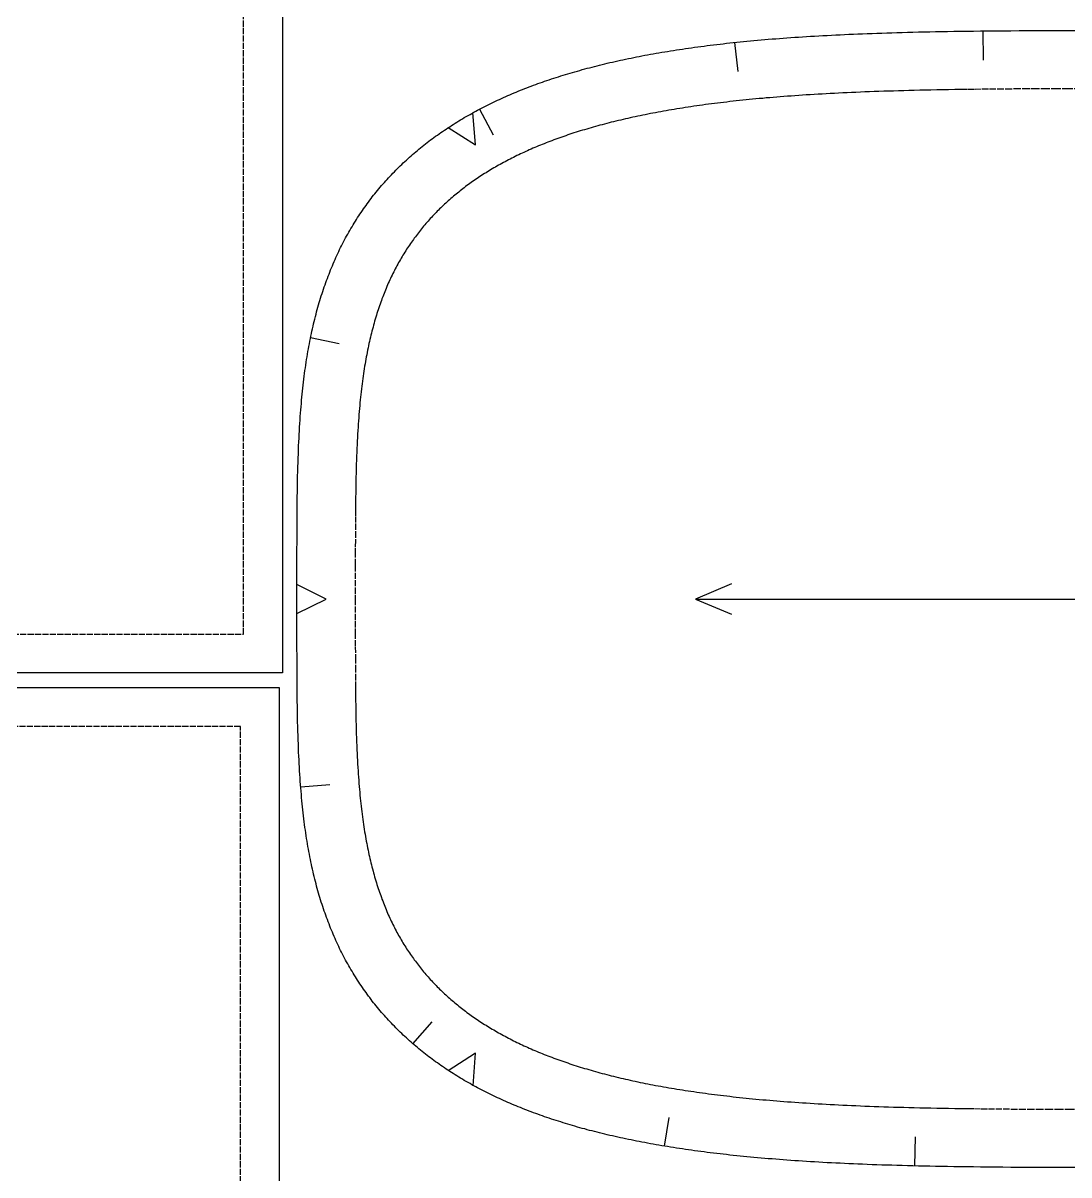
# Model space of a CAD drawing. Header units: millimetres. Extents: x 0 to 9408, y -22 to 1524.
# Drawn here: x 7294.6 to 7509.8, y 969.2 to 1206.2 of the extents above; entities that cross this region are included whole.
import ezdxf

# ---------------------------------------------------------------- set-up
doc = ezdxf.new("R2010")
doc.units = ezdxf.units.MM
doc.linetypes.add('DASHED', pattern=[1.524, 1.27, -0.254])
for name, color, linetype in [('CUT', 7, 'Continuous'), ('GRAIN', 5, 'Continuous'), ('NOTCH', 1, 'Continuous'), ('SEW', 3, 'Continuous')]:
    doc.layers.add(name, color=color, linetype=linetype)

msp = doc.modelspace()

# ---------------------------------------------------------------- linework, layer by layer
at = {"layer": 'CUT'}
for points in [[(6902, 1418.5), (7348, 1418.5), (7348, 1072.5), (6902, 1072.5)], [(6901.35, 1069.5), (7347.35, 1069.5), (7347.35, 723.5), (6901.35, 723.5)]]:
    msp.add_lwpolyline(points, close=True, dxfattribs=at)
msp.add_lwpolyline([(7512.13, 970.74), (7509.65, 970.74), (7507.38, 970.75), (7505.26, 970.75), (7503.26, 970.76), (7501.38, 970.77), (7499.59, 970.78), (7497.87, 970.79), (7496.23, 970.81), (7494.65, 970.82), (7493.12, 970.84), (7491.65, 970.85), (7490.21, 970.87), (7488.82, 970.89), (7487.47, 970.9), (7486.15, 970.92), (7484.86, 970.94), (7483.61, 970.97), (7482.38, 970.99), (7481.18, 971.01), (7480, 971.04), (7478.84, 971.06), (7477.71, 971.09), (7476.6, 971.12), (7475.51, 971.15), (7474.43, 971.18), (7473.38, 971.21), (7472.34, 971.24), (7471.31, 971.27), (7470.3, 971.31), (7469.31, 971.34), (7468.33, 971.38), (7467.36, 971.42), (7466.41, 971.46), (7465.47, 971.49), (7464.54, 971.54), (7463.63, 971.58), (7462.72, 971.62), (7461.83, 971.66), (7460.94, 971.71), (7460.07, 971.75), (7459.2, 971.8), (7458.35, 971.85), (7457.5, 971.9), (7456.66, 971.95), (7455.83, 972), (7455.01, 972.05), (7454.2, 972.1), (7453.4, 972.16), (7452.6, 972.21), (7451.81, 972.27), (7451.03, 972.33), (7450.26, 972.39), (7449.49, 972.45), (7448.73, 972.51), (7447.97, 972.57), (7447.23, 972.63), (7446.49, 972.7), (7445.75, 972.76), (7445.02, 972.83), (7444.3, 972.89), (7443.58, 972.96), (7442.87, 973.03), (7442.16, 973.1), (7441.46, 973.18), (7440.77, 973.25), (7440.08, 973.32), (7439.39, 973.4), (7438.71, 973.47), (7438.04, 973.55), (7437.37, 973.63), (7436.7, 973.71), (7436.04, 973.79), (7435.39, 973.87), (7434.74, 973.96), (7434.09, 974.04), (7433.45, 974.13), (7432.81, 974.21), (7432.17, 974.3), (7431.54, 974.39), (7430.92, 974.48), (7430.3, 974.57), (7429.68, 974.66), (7429.06, 974.76), (7428.45, 974.85), (7427.85, 974.95), (7427.24, 975.05), (7426.65, 975.14), (7426.05, 975.24), (7425.46, 975.34), (7424.87, 975.45), (7424.29, 975.55), (7423.71, 975.65), (7423.13, 975.76), (7422.55, 975.87), (7421.98, 975.98), (7421.41, 976.09), (7420.85, 976.2), (7420.29, 976.31), (7419.73, 976.42), (7419.18, 976.54), (7418.62, 976.65), (7418.07, 976.77), (7417.53, 976.89), (7416.99, 977.01), (7416.45, 977.13), (7415.91, 977.25), (7415.37, 977.37), (7414.84, 977.5), (7414.31, 977.62), (7413.79, 977.75), (7413.27, 977.88), (7412.75, 978.01), (7412.23, 978.14), (7411.71, 978.27), (7411.2, 978.4), (7410.69, 978.54), (7410.19, 978.68), (7409.68, 978.81), (7409.18, 978.95), (7408.68, 979.09), (7408.18, 979.24), (7407.69, 979.38), (7407.2, 979.52), (7406.71, 979.67), (7406.22, 979.82), (7405.74, 979.97), (7405.26, 980.12), (7404.78, 980.27), (7404.3, 980.42), (7403.82, 980.58), (7403.35, 980.73), (7402.88, 980.89), (7402.41, 981.05), (7401.95, 981.21), (7401.48, 981.37), (7401.02, 981.53), (7400.56, 981.7), (7400.11, 981.86), (7399.65, 982.03), (7399.2, 982.2), (7398.75, 982.37), (7398.3, 982.54), (7397.86, 982.72), (7397.41, 982.89), (7396.97, 983.07), (7396.53, 983.25), (7396.09, 983.43), (7395.66, 983.61), (7395.23, 983.79), (7394.79, 983.98), (7394.37, 984.16), (7393.94, 984.35), (7393.51, 984.54), (7393.09, 984.73), (7392.67, 984.93), (7392.25, 985.12), (7391.83, 985.32), (7391.42, 985.51), (7391.01, 985.71), (7390.6, 985.91), (7390.19, 986.12), (7389.78, 986.32), (7389.38, 986.53), (7388.97, 986.74), (7388.57, 986.95), (7388.17, 987.16), (7387.78, 987.37), (7387.38, 987.58), (7386.99, 987.8), (7386.6, 988.02), (7386.21, 988.24), (7385.82, 988.46), (7385.43, 988.69), (7385.05, 988.91), (7384.67, 989.14), (7384.29, 989.37), (7383.91, 989.6), (7383.54, 989.83), (7383.16, 990.07), (7382.79, 990.3), (7382.42, 990.54), (7382.05, 990.78), (7381.69, 991.02), (7381.32, 991.27), (7380.96, 991.51), (7380.6, 991.76), (7380.24, 992.01), (7379.89, 992.26), (7379.53, 992.52), (7379.18, 992.77), (7378.83, 993.03), (7378.48, 993.29), (7378.14, 993.55), (7377.79, 993.82), (7377.45, 994.08), (7377.11, 994.35), (7376.77, 994.62), (7376.43, 994.89), (7376.1, 995.16), (7375.77, 995.44), (7375.44, 995.72), (7375.11, 996), (7374.78, 996.28), (7374.46, 996.56), (7374.14, 996.85), (7373.82, 997.13), (7373.5, 997.42), (7373.18, 997.72), (7372.87, 998.01), (7372.56, 998.31), (7372.25, 998.6), (7371.94, 998.9), (7371.63, 999.21), (7371.33, 999.51), (7371.03, 999.82), (7370.73, 1000.13), (7370.43, 1000.44), (7370.14, 1000.75), (7369.84, 1001.06), (7369.55, 1001.38), (7369.26, 1001.7), (7368.98, 1002.02), (7368.69, 1002.35), (7368.41, 1002.67), (7368.13, 1003), (7367.85, 1003.33), (7367.58, 1003.66), (7367.31, 1003.99), (7367.03, 1004.33), (7366.77, 1004.67), (7366.5, 1005.01), (7366.24, 1005.35), (7365.97, 1005.7), (7365.71, 1006.04), (7365.46, 1006.39), (7365.2, 1006.75), (7364.95, 1007.1), (7364.7, 1007.45), (7364.45, 1007.81), (7364.21, 1008.17), (7363.96, 1008.53), (7363.72, 1008.9), (7363.48, 1009.27), (7363.25, 1009.63), (7363.01, 1010.01), (7362.78, 1010.38), (7362.55, 1010.75), (7362.32, 1011.13), (7362.1, 1011.51), (7361.88, 1011.89), (7361.66, 1012.28), (7361.44, 1012.66), (7361.22, 1013.05), (7361.01, 1013.44), (7360.8, 1013.84), (7360.59, 1014.23), (7360.39, 1014.63), (7360.18, 1015.03), (7359.98, 1015.43), (7359.78, 1015.84), (7359.59, 1016.24), (7359.39, 1016.65), (7359.2, 1017.07), (7359.01, 1017.48), (7358.83, 1017.9), (7358.64, 1018.31), (7358.46, 1018.74), (7358.28, 1019.16), (7358.1, 1019.58), (7357.93, 1020.01), (7357.76, 1020.44), (7357.59, 1020.88), (7357.42, 1021.31), (7357.25, 1021.75), (7357.09, 1022.19), (7356.93, 1022.64), (7356.77, 1023.08), (7356.61, 1023.53), (7356.46, 1023.98), (7356.31, 1024.44), (7356.16, 1024.89), (7356.01, 1025.35), (7355.87, 1025.81), (7355.73, 1026.28), (7355.59, 1026.75), (7355.45, 1027.22), (7355.32, 1027.69), (7355.18, 1028.17), (7355.05, 1028.65), (7354.92, 1029.13), (7354.8, 1029.62), (7354.67, 1030.11), (7354.55, 1030.6), (7354.43, 1031.1), (7354.32, 1031.6), (7354.2, 1032.11), (7354.09, 1032.61), (7353.98, 1033.12), (7353.87, 1033.64), (7353.76, 1034.16), (7353.66, 1034.68), (7353.56, 1035.21), (7353.46, 1035.74), (7353.36, 1036.28), (7353.26, 1036.82), (7353.17, 1037.36), (7353.08, 1037.91), (7352.99, 1038.47), (7352.9, 1039.03), (7352.82, 1039.59), (7352.74, 1040.16), (7352.65, 1040.74), (7352.58, 1041.32), (7352.5, 1041.9), (7352.42, 1042.5), (7352.35, 1043.1), (7352.28, 1043.7), (7352.21, 1044.32), (7352.15, 1044.94), (7352.08, 1045.57), (7352.02, 1046.2), (7351.96, 1046.85), (7351.9, 1047.5), (7351.84, 1048.16), (7351.79, 1048.84), (7351.74, 1049.52), (7351.68, 1050.21), (7351.64, 1050.91), (7351.59, 1051.63), (7351.54, 1052.35), (7351.5, 1053.09), (7351.46, 1053.85), (7351.42, 1054.62), (7351.38, 1055.4), (7351.34, 1056.21), (7351.31, 1057.03), (7351.28, 1057.87), (7351.25, 1058.73), (7351.22, 1059.62), (7351.19, 1060.53), (7351.17, 1061.48), (7351.14, 1062.45), (7351.12, 1063.46), (7351.1, 1064.51), (7351.08, 1065.61), (7351.07, 1066.76), (7351.05, 1067.98), (7351.04, 1069.27), (7351.03, 1070.65), (7351.02, 1072.15), (7351.01, 1073.81), (7351.01, 1075.68), (7351, 1077.9), (7351, 1080.79), (7351, 1087.72), (7351, 1094.67), (7351, 1097.55), (7351.01, 1099.77), (7351.01, 1101.64), (7351.02, 1103.3), (7351.03, 1104.8), (7351.04, 1106.18), (7351.05, 1107.47), (7351.07, 1108.68), (7351.08, 1109.83), (7351.1, 1110.93), (7351.12, 1111.98), (7351.14, 1112.99), (7351.17, 1113.97), (7351.19, 1114.91), (7351.22, 1115.82), (7351.25, 1116.71), (7351.28, 1117.58), (7351.31, 1118.42), (7351.34, 1119.24), (7351.38, 1120.04), (7351.42, 1120.83), (7351.46, 1121.6), (7351.5, 1122.35), (7351.54, 1123.09), (7351.59, 1123.82), (7351.64, 1124.53), (7351.68, 1125.24), (7351.74, 1125.93), (7351.79, 1126.61), (7351.84, 1127.28), (7351.9, 1127.94), (7351.96, 1128.6), (7352.02, 1129.24), (7352.08, 1129.88), (7352.15, 1130.51), (7352.21, 1131.13), (7352.28, 1131.74), (7352.35, 1132.35), (7352.42, 1132.95), (7352.5, 1133.54), (7352.58, 1134.13), (7352.65, 1134.71), (7352.74, 1135.29), (7352.82, 1135.86), (7352.9, 1136.42), (7352.99, 1136.98), (7353.08, 1137.53), (7353.17, 1138.08), (7353.26, 1138.63), (7353.36, 1139.17), (7353.46, 1139.7), (7353.56, 1140.24), (7353.66, 1140.76), (7353.76, 1141.29), (7353.87, 1141.81), (7353.98, 1142.32), (7354.09, 1142.83), (7354.2, 1143.34), (7354.32, 1143.84), (7354.43, 1144.34), (7354.55, 1144.84), (7354.67, 1145.33), (7354.8, 1145.82), (7354.92, 1146.31), (7355.05, 1146.79), (7355.18, 1147.27), (7355.32, 1147.75), (7355.45, 1148.23), (7355.59, 1148.7), (7355.73, 1149.17), (7355.87, 1149.63), (7356.01, 1150.09), (7356.16, 1150.55), (7356.31, 1151.01), (7356.46, 1151.46), (7356.61, 1151.92), (7356.77, 1152.36), (7356.93, 1152.81), (7357.09, 1153.25), (7357.25, 1153.69), (7357.42, 1154.13), (7357.59, 1154.57), (7357.76, 1155), (7357.93, 1155.43), (7358.1, 1155.86), (7358.28, 1156.29), (7358.46, 1156.71), (7358.64, 1157.13), (7358.83, 1157.55), (7359.01, 1157.97), (7359.2, 1158.38), (7359.39, 1158.79), (7359.59, 1159.2), (7359.78, 1159.61), (7359.98, 1160.01), (7360.18, 1160.41), (7360.39, 1160.81), (7360.59, 1161.21), (7360.8, 1161.61), (7361.01, 1162), (7361.22, 1162.39), (7361.44, 1162.78), (7361.66, 1163.17), (7361.88, 1163.55), (7362.1, 1163.93), (7362.32, 1164.31), (7362.55, 1164.69), (7362.78, 1165.07), (7363.01, 1165.44), (7363.25, 1165.81), (7363.48, 1166.18), (7363.72, 1166.55), (7363.96, 1166.91), (7364.21, 1167.27), (7364.45, 1167.63), (7364.7, 1167.99), (7364.95, 1168.35), (7365.2, 1168.7), (7365.46, 1169.05), (7365.71, 1169.4), (7365.97, 1169.75), (7366.24, 1170.09), (7366.5, 1170.44), (7366.77, 1170.78), (7367.03, 1171.11), (7367.31, 1171.45), (7367.58, 1171.78), (7367.85, 1172.12), (7368.13, 1172.45), (7368.41, 1172.77), (7368.69, 1173.1), (7368.98, 1173.42), (7369.26, 1173.74), (7369.55, 1174.06), (7369.84, 1174.38), (7370.14, 1174.7), (7370.43, 1175.01), (7370.73, 1175.32), (7371.03, 1175.63), (7371.33, 1175.93), (7371.63, 1176.24), (7371.94, 1176.54), (7372.25, 1176.84), (7372.56, 1177.14), (7372.87, 1177.44), (7373.18, 1177.73), (7373.5, 1178.02), (7373.82, 1178.31), (7374.14, 1178.6), (7374.46, 1178.88), (7374.78, 1179.17), (7375.11, 1179.45), (7375.44, 1179.73), (7375.77, 1180.01), (7376.1, 1180.28), (7376.43, 1180.56), (7376.77, 1180.83), (7377.11, 1181.1), (7377.45, 1181.36), (7377.79, 1181.63), (7378.14, 1181.89), (7378.48, 1182.16), (7378.83, 1182.41), (7379.18, 1182.67), (7379.53, 1182.93), (7379.89, 1183.18), (7380.24, 1183.43), (7380.6, 1183.68), (7380.96, 1183.93), (7381.32, 1184.18), (7381.69, 1184.42), (7382.05, 1184.66), (7382.42, 1184.9), (7382.79, 1185.14), (7383.16, 1185.38), (7383.54, 1185.61), (7383.91, 1185.85), (7384.29, 1186.08), (7384.67, 1186.31), (7385.05, 1186.53), (7385.43, 1186.76), (7385.82, 1186.98), (7386.21, 1187.21), (7386.6, 1187.43), (7386.99, 1187.64), (7387.38, 1187.86), (7387.78, 1188.08), (7388.17, 1188.29), (7388.57, 1188.5), (7388.97, 1188.71), (7389.38, 1188.92), (7389.78, 1189.12), (7390.19, 1189.33), (7390.6, 1189.53), (7391.01, 1189.73), (7391.42, 1189.93), (7391.83, 1190.13), (7392.25, 1190.33), (7392.67, 1190.52), (7393.09, 1190.71), (7393.51, 1190.9), (7393.94, 1191.09), (7394.37, 1191.28), (7394.79, 1191.47), (7395.23, 1191.65), (7395.66, 1191.84), (7396.09, 1192.02), (7396.53, 1192.2), (7396.97, 1192.38), (7397.41, 1192.55), (7397.86, 1192.73), (7398.3, 1192.9), (7398.75, 1193.07), (7399.2, 1193.24), (7399.65, 1193.41), (7400.11, 1193.58), (7400.56, 1193.75), (7401.02, 1193.91), (7401.48, 1194.08), (7401.95, 1194.24), (7402.41, 1194.4), (7402.88, 1194.56), (7403.35, 1194.71), (7403.82, 1194.87), (7404.3, 1195.02), (7404.78, 1195.18), (7405.26, 1195.33), (7405.74, 1195.48), (7406.22, 1195.63), (7406.71, 1195.78), (7407.2, 1195.92), (7407.69, 1196.07), (7408.18, 1196.21), (7408.68, 1196.35), (7409.18, 1196.49), (7409.68, 1196.63), (7410.19, 1196.77), (7410.69, 1196.91), (7411.2, 1197.04), (7411.71, 1197.17), (7412.23, 1197.31), (7412.75, 1197.44), (7413.27, 1197.57), (7413.79, 1197.7), (7414.31, 1197.82), (7414.84, 1197.95), (7415.37, 1198.07), (7415.91, 1198.2), (7416.45, 1198.32), (7416.99, 1198.44), (7417.53, 1198.56), (7418.07, 1198.68), (7418.62, 1198.79), (7419.18, 1198.91), (7419.73, 1199.02), (7420.29, 1199.14), (7420.85, 1199.25), (7421.41, 1199.36), (7421.98, 1199.47), (7422.55, 1199.58), (7423.13, 1199.68), (7423.71, 1199.79), (7424.29, 1199.9), (7424.87, 1200), (7425.46, 1200.1), (7426.05, 1200.2), (7426.65, 1200.3), (7427.24, 1200.4), (7427.85, 1200.5), (7428.45, 1200.59), (7429.06, 1200.69), (7429.68, 1200.78), (7430.3, 1200.87), (7430.92, 1200.97), (7431.54, 1201.06), (7432.17, 1201.14), (7432.81, 1201.23), (7433.45, 1201.32), (7434.09, 1201.4), (7434.74, 1201.49), (7435.39, 1201.57), (7436.04, 1201.65), (7436.7, 1201.74), (7437.37, 1201.81), (7438.04, 1201.89), (7438.71, 1201.97), (7439.39, 1202.05), (7440.08, 1202.12), (7440.77, 1202.2), (7441.46, 1202.27), (7442.16, 1202.34), (7442.87, 1202.41), (7443.58, 1202.48), (7444.3, 1202.55), (7445.02, 1202.62), (7445.75, 1202.68), (7446.49, 1202.75), (7447.23, 1202.81), (7447.97, 1202.88), (7448.73, 1202.94), (7449.49, 1203), (7450.26, 1203.06), (7451.03, 1203.12), (7451.81, 1203.18), (7452.6, 1203.23), (7453.4, 1203.29), (7454.2, 1203.34), (7455.01, 1203.4), (7455.83, 1203.45), (7456.66, 1203.5), (7457.5, 1203.55), (7458.35, 1203.6), (7459.2, 1203.65), (7460.07, 1203.69), (7460.94, 1203.74), (7461.83, 1203.78), (7462.72, 1203.83), (7463.63, 1203.87), (7464.54, 1203.91), (7465.47, 1203.95), (7466.41, 1203.99), (7467.36, 1204.03), (7468.33, 1204.07), (7469.31, 1204.1), (7470.3, 1204.14), (7471.31, 1204.17), (7472.34, 1204.2), (7473.38, 1204.24), (7474.43, 1204.27), (7475.51, 1204.3), (7476.6, 1204.33), (7477.71, 1204.35), (7478.84, 1204.38), (7480, 1204.41), (7481.18, 1204.43), (7482.38, 1204.46), (7483.61, 1204.48), (7484.86, 1204.5), (7486.15, 1204.52), (7487.47, 1204.54), (7488.82, 1204.56), (7490.21, 1204.58), (7491.65, 1204.59), (7493.12, 1204.61), (7494.66, 1204.62), (7496.24, 1204.64), (7497.88, 1204.65), (7499.6, 1204.66), (7501.39, 1204.67), (7503.27, 1204.68), (7505.26, 1204.69), (7507.38, 1204.7), (7509.66, 1204.7), (7512.13, 1204.71)], dxfattribs=at)
at = {"layer": 'GRAIN'}
for points in [[(7440.37, 1090.84), (7433, 1087.72), (7440.37, 1084.61)], [(7433, 1087.72), (7643, 1087.72)]]:
    msp.add_lwpolyline(points, dxfattribs=at)
at = {"layer": 'NOTCH'}
for points in [[(7492.1, 1204.6), (7492.16, 1198.6)], [(7441.04, 1202.23), (7441.67, 1196.26)], [(7382.07, 1184.75), (7387.73, 1181.15), (7387.21, 1187.83)], [(7388.58, 1188.5), (7391.37, 1183.19)], [(7353.81, 1141.51), (7359.69, 1140.31)], [(7351, 1084.72), (7357, 1087.72), (7351, 1090.72)], [(7351.77, 1049.11), (7357.75, 1049.58)], [(7374.86, 996.21), (7378.79, 1000.75)], [(7387.25, 987.59), (7387.76, 994.28), (7382.1, 990.68)], [(7426.62, 975.15), (7427.6, 981.07)], [(7478.1, 971.08), (7478.25, 977.08)]]:
    msp.add_lwpolyline(points, dxfattribs=at)
at = {"layer": 'SEW', "linetype": 'DASHED'}
for points in [[(6910, 1410.5), (6910, 1080.5), (7340, 1080.5), (7340, 1410.5)], [(6909.35, 1061.5), (6909.35, 731.5), (7339.35, 731.5), (7339.35, 1061.5)]]:
    msp.add_lwpolyline(points, close=True, dxfattribs=at)
msp.add_lwpolyline([(7512.15, 1192.71), (7509.69, 1192.7), (7507.42, 1192.7), (7505.31, 1192.69), (7503.33, 1192.68), (7501.45, 1192.67), (7499.67, 1192.66), (7497.97, 1192.65), (7496.33, 1192.64), (7494.76, 1192.62), (7493.25, 1192.61), (7491.78, 1192.59), (7490.36, 1192.58), (7488.98, 1192.56), (7487.64, 1192.54), (7486.34, 1192.52), (7485.06, 1192.5), (7483.82, 1192.48), (7482.61, 1192.46), (7481.42, 1192.43), (7480.26, 1192.41), (7479.12, 1192.38), (7478, 1192.36), (7476.91, 1192.33), (7475.83, 1192.3), (7474.78, 1192.27), (7473.74, 1192.24), (7472.71, 1192.21), (7471.71, 1192.18), (7470.72, 1192.14), (7469.74, 1192.11), (7468.78, 1192.07), (7467.84, 1192.04), (7466.9, 1192), (7465.98, 1191.96), (7465.08, 1191.92), (7464.18, 1191.88), (7463.29, 1191.84), (7462.42, 1191.8), (7461.56, 1191.75), (7460.7, 1191.71), (7459.86, 1191.66), (7459.03, 1191.62), (7458.2, 1191.57), (7457.39, 1191.52), (7456.58, 1191.47), (7455.79, 1191.42), (7455, 1191.37), (7454.22, 1191.32), (7453.45, 1191.26), (7452.68, 1191.21), (7451.93, 1191.15), (7451.18, 1191.09), (7450.43, 1191.04), (7449.7, 1190.98), (7448.97, 1190.92), (7448.25, 1190.86), (7447.53, 1190.8), (7446.83, 1190.73), (7446.12, 1190.67), (7445.43, 1190.6), (7444.74, 1190.54), (7444.05, 1190.47), (7443.38, 1190.4), (7442.7, 1190.33), (7442.04, 1190.26), (7441.37, 1190.19), (7440.72, 1190.12), (7440.07, 1190.05), (7439.42, 1189.97), (7438.78, 1189.9), (7438.15, 1189.82), (7437.52, 1189.75), (7436.89, 1189.67), (7436.27, 1189.59), (7435.66, 1189.51), (7435.04, 1189.43), (7434.44, 1189.34), (7433.84, 1189.26), (7433.24, 1189.18), (7432.65, 1189.09), (7432.06, 1189), (7431.47, 1188.92), (7430.89, 1188.83), (7430.31, 1188.74), (7429.74, 1188.65), (7429.17, 1188.56), (7428.61, 1188.46), (7428.05, 1188.37), (7427.49, 1188.27), (7426.94, 1188.18), (7426.39, 1188.08), (7425.85, 1187.98), (7425.31, 1187.88), (7424.77, 1187.78), (7424.23, 1187.68), (7423.7, 1187.58), (7423.18, 1187.48), (7422.65, 1187.37), (7422.13, 1187.27), (7421.62, 1187.16), (7421.1, 1187.05), (7420.59, 1186.95), (7420.09, 1186.84), (7419.58, 1186.72), (7419.08, 1186.61), (7418.59, 1186.5), (7418.09, 1186.39), (7417.6, 1186.27), (7417.12, 1186.16), (7416.63, 1186.04), (7416.15, 1185.92), (7415.67, 1185.8), (7415.2, 1185.68), (7414.73, 1185.56), (7414.26, 1185.44), (7413.79, 1185.31), (7413.33, 1185.19), (7412.87, 1185.06), (7412.41, 1184.94), (7411.95, 1184.81), (7411.5, 1184.68), (7411.05, 1184.55), (7410.61, 1184.42), (7410.16, 1184.28), (7409.72, 1184.15), (7409.29, 1184.02), (7408.85, 1183.88), (7408.42, 1183.74), (7407.99, 1183.61), (7407.56, 1183.47), (7407.14, 1183.33), (7406.71, 1183.19), (7406.3, 1183.04), (7405.88, 1182.9), (7405.46, 1182.76), (7405.05, 1182.61), (7404.64, 1182.46), (7404.24, 1182.31), (7403.83, 1182.17), (7403.43, 1182.02), (7403.03, 1181.86), (7402.63, 1181.71), (7402.24, 1181.56), (7401.85, 1181.4), (7401.46, 1181.25), (7401.07, 1181.09), (7400.69, 1180.93), (7400.31, 1180.77), (7399.93, 1180.61), (7399.55, 1180.45), (7399.17, 1180.29), (7398.8, 1180.12), (7398.43, 1179.96), (7398.06, 1179.79), (7397.7, 1179.62), (7397.33, 1179.45), (7396.97, 1179.28), (7396.61, 1179.11), (7396.25, 1178.94), (7395.9, 1178.77), (7395.55, 1178.59), (7395.2, 1178.42), (7394.85, 1178.24), (7394.5, 1178.06), (7394.16, 1177.88), (7393.82, 1177.7), (7393.48, 1177.52), (7393.14, 1177.33), (7392.81, 1177.15), (7392.47, 1176.96), (7392.14, 1176.78), (7391.82, 1176.59), (7391.49, 1176.4), (7391.17, 1176.21), (7390.84, 1176.02), (7390.52, 1175.82), (7390.21, 1175.63), (7389.89, 1175.43), (7389.58, 1175.24), (7389.26, 1175.04), (7388.95, 1174.84), (7388.65, 1174.64), (7388.34, 1174.44), (7388.04, 1174.23), (7387.74, 1174.03), (7387.44, 1173.82), (7387.14, 1173.61), (7386.84, 1173.4), (7386.55, 1173.19), (7386.26, 1172.98), (7385.97, 1172.77), (7385.68, 1172.56), (7385.4, 1172.34), (7385.11, 1172.12), (7384.83, 1171.91), (7384.55, 1171.69), (7384.28, 1171.46), (7384, 1171.24), (7383.73, 1171.02), (7383.46, 1170.79), (7383.19, 1170.57), (7382.92, 1170.34), (7382.65, 1170.11), (7382.39, 1169.88), (7382.13, 1169.65), (7381.87, 1169.41), (7381.61, 1169.18), (7381.35, 1168.94), (7381.1, 1168.7), (7380.85, 1168.46), (7380.6, 1168.22), (7380.35, 1167.98), (7380.1, 1167.74), (7379.86, 1167.49), (7379.61, 1167.24), (7379.37, 1167), (7379.13, 1166.75), (7378.9, 1166.49), (7378.66, 1166.24), (7378.43, 1165.99), (7378.19, 1165.73), (7377.96, 1165.47), (7377.74, 1165.21), (7377.51, 1164.95), (7377.29, 1164.69), (7377.06, 1164.42), (7376.84, 1164.16), (7376.62, 1163.89), (7376.41, 1163.62), (7376.19, 1163.35), (7375.98, 1163.08), (7375.77, 1162.8), (7375.56, 1162.53), (7375.35, 1162.25), (7375.14, 1161.97), (7374.94, 1161.69), (7374.74, 1161.4), (7374.54, 1161.12), (7374.34, 1160.83), (7374.14, 1160.54), (7373.95, 1160.25), (7373.75, 1159.96), (7373.56, 1159.67), (7373.37, 1159.37), (7373.18, 1159.07), (7373, 1158.77), (7372.81, 1158.47), (7372.63, 1158.17), (7372.45, 1157.86), (7372.27, 1157.55), (7372.09, 1157.24), (7371.92, 1156.93), (7371.74, 1156.62), (7371.57, 1156.3), (7371.4, 1155.98), (7371.23, 1155.66), (7371.06, 1155.34), (7370.9, 1155.01), (7370.74, 1154.69), (7370.57, 1154.36), (7370.41, 1154.03), (7370.26, 1153.69), (7370.1, 1153.36), (7369.95, 1153.02), (7369.79, 1152.68), (7369.64, 1152.33), (7369.49, 1151.99), (7369.34, 1151.64), (7369.2, 1151.29), (7369.05, 1150.94), (7368.91, 1150.58), (7368.77, 1150.22), (7368.63, 1149.86), (7368.49, 1149.5), (7368.36, 1149.13), (7368.23, 1148.76), (7368.09, 1148.39), (7367.96, 1148.01), (7367.83, 1147.63), (7367.71, 1147.25), (7367.58, 1146.87), (7367.46, 1146.48), (7367.34, 1146.09), (7367.22, 1145.7), (7367.1, 1145.3), (7366.98, 1144.9), (7366.87, 1144.5), (7366.75, 1144.09), (7366.64, 1143.68), (7366.53, 1143.27), (7366.42, 1142.85), (7366.32, 1142.43), (7366.21, 1142), (7366.11, 1141.57), (7366.01, 1141.14), (7365.91, 1140.7), (7365.81, 1140.26), (7365.71, 1139.82), (7365.62, 1139.37), (7365.53, 1138.91), (7365.43, 1138.45), (7365.35, 1137.99), (7365.26, 1137.52), (7365.17, 1137.05), (7365.09, 1136.57), (7365, 1136.09), (7364.92, 1135.6), (7364.84, 1135.11), (7364.77, 1134.61), (7364.69, 1134.1), (7364.62, 1133.59), (7364.54, 1133.07), (7364.47, 1132.55), (7364.4, 1132.02), (7364.33, 1131.48), (7364.27, 1130.93), (7364.2, 1130.38), (7364.14, 1129.82), (7364.08, 1129.25), (7364.02, 1128.68), (7363.96, 1128.09), (7363.91, 1127.5), (7363.85, 1126.89), (7363.8, 1126.28), (7363.75, 1125.66), (7363.7, 1125.02), (7363.65, 1124.38), (7363.61, 1123.72), (7363.56, 1123.05), (7363.52, 1122.37), (7363.48, 1121.67), (7363.44, 1120.96), (7363.4, 1120.23), (7363.37, 1119.48), (7363.33, 1118.72), (7363.3, 1117.94), (7363.27, 1117.13), (7363.24, 1116.31), (7363.21, 1115.45), (7363.19, 1114.58), (7363.16, 1113.67), (7363.14, 1112.72), (7363.12, 1111.74), (7363.1, 1110.72), (7363.08, 1109.65), (7363.07, 1108.53), (7363.05, 1107.34), (7363.04, 1106.07), (7363.03, 1104.71), (7363.02, 1103.23), (7363.01, 1101.59), (7363.01, 1099.74), (7363, 1097.53), (7363, 1094.66), (7363, 1087.72), (7363, 1080.79), (7363, 1077.91), (7363.01, 1075.71), (7363.01, 1073.85), (7363.02, 1072.21), (7363.03, 1070.73), (7363.04, 1069.37), (7363.05, 1068.11), (7363.07, 1066.92), (7363.08, 1065.79), (7363.1, 1064.72), (7363.12, 1063.7), (7363.14, 1062.72), (7363.16, 1061.78), (7363.19, 1060.87), (7363.21, 1059.99), (7363.24, 1059.14), (7363.27, 1058.31), (7363.3, 1057.51), (7363.33, 1056.72), (7363.37, 1055.96), (7363.4, 1055.22), (7363.44, 1054.49), (7363.48, 1053.78), (7363.52, 1053.08), (7363.56, 1052.39), (7363.61, 1051.72), (7363.65, 1051.07), (7363.7, 1050.42), (7363.75, 1049.79), (7363.8, 1049.16), (7363.85, 1048.55), (7363.91, 1047.95), (7363.96, 1047.35), (7364.02, 1046.77), (7364.08, 1046.19), (7364.14, 1045.63), (7364.2, 1045.07), (7364.27, 1044.51), (7364.33, 1043.97), (7364.4, 1043.43), (7364.47, 1042.9), (7364.54, 1042.37), (7364.62, 1041.86), (7364.69, 1041.35), (7364.77, 1040.84), (7364.84, 1040.34), (7364.92, 1039.85), (7365, 1039.36), (7365.09, 1038.87), (7365.17, 1038.4), (7365.26, 1037.92), (7365.35, 1037.45), (7365.43, 1036.99), (7365.53, 1036.53), (7365.62, 1036.08), (7365.71, 1035.63), (7365.81, 1035.18), (7365.91, 1034.74), (7366.01, 1034.3), (7366.11, 1033.87), (7366.21, 1033.44), (7366.32, 1033.02), (7366.42, 1032.6), (7366.53, 1032.18), (7366.64, 1031.76), (7366.75, 1031.35), (7366.87, 1030.95), (7366.98, 1030.54), (7367.1, 1030.14), (7367.22, 1029.75), (7367.34, 1029.35), (7367.46, 1028.96), (7367.58, 1028.58), (7367.71, 1028.19), (7367.83, 1027.81), (7367.96, 1027.43), (7368.09, 1027.06), (7368.23, 1026.69), (7368.36, 1026.32), (7368.49, 1025.95), (7368.63, 1025.59), (7368.77, 1025.22), (7368.91, 1024.87), (7369.05, 1024.51), (7369.2, 1024.16), (7369.34, 1023.81), (7369.49, 1023.46), (7369.64, 1023.11), (7369.79, 1022.77), (7369.95, 1022.43), (7370.1, 1022.09), (7370.26, 1021.75), (7370.41, 1021.42), (7370.57, 1021.09), (7370.74, 1020.76), (7370.9, 1020.43), (7371.06, 1020.11), (7371.23, 1019.78), (7371.4, 1019.46), (7371.57, 1019.14), (7371.74, 1018.83), (7371.92, 1018.51), (7372.09, 1018.2), (7372.27, 1017.89), (7372.45, 1017.58), (7372.63, 1017.28), (7372.81, 1016.97), (7373, 1016.67), (7373.18, 1016.37), (7373.37, 1016.07), (7373.56, 1015.78), (7373.75, 1015.48), (7373.95, 1015.19), (7374.14, 1014.9), (7374.34, 1014.61), (7374.54, 1014.33), (7374.74, 1014.04), (7374.94, 1013.76), (7375.14, 1013.48), (7375.35, 1013.2), (7375.56, 1012.92), (7375.77, 1012.64), (7375.98, 1012.37), (7376.19, 1012.1), (7376.41, 1011.82), (7376.62, 1011.56), (7376.84, 1011.29), (7377.06, 1011.02), (7377.29, 1010.76), (7377.51, 1010.49), (7377.74, 1010.23), (7377.96, 1009.97), (7378.19, 1009.72), (7378.43, 1009.46), (7378.66, 1009.2), (7378.9, 1008.95), (7379.13, 1008.7), (7379.37, 1008.45), (7379.61, 1008.2), (7379.86, 1007.95), (7380.1, 1007.71), (7380.35, 1007.46), (7380.6, 1007.22), (7380.85, 1006.98), (7381.1, 1006.74), (7381.35, 1006.5), (7381.61, 1006.27), (7381.87, 1006.03), (7382.13, 1005.8), (7382.39, 1005.57), (7382.65, 1005.34), (7382.92, 1005.11), (7383.19, 1004.88), (7383.46, 1004.65), (7383.73, 1004.43), (7384, 1004.2), (7384.28, 1003.98), (7384.55, 1003.76), (7384.83, 1003.54), (7385.11, 1003.32), (7385.4, 1003.1), (7385.68, 1002.89), (7385.97, 1002.68), (7386.26, 1002.46), (7386.55, 1002.25), (7386.84, 1002.04), (7387.14, 1001.83), (7387.44, 1001.62), (7387.74, 1001.42), (7388.04, 1001.21), (7388.34, 1001.01), (7388.65, 1000.81), (7388.95, 1000.61), (7389.26, 1000.41), (7389.58, 1000.21), (7389.89, 1000.01), (7390.21, 999.82), (7390.52, 999.62), (7390.84, 999.43), (7391.17, 999.24), (7391.49, 999.05), (7391.82, 998.86), (7392.14, 998.67), (7392.47, 998.48), (7392.81, 998.3), (7393.14, 998.11), (7393.48, 997.93), (7393.82, 997.75), (7394.16, 997.56), (7394.5, 997.38), (7394.85, 997.21), (7395.2, 997.03), (7395.55, 996.85), (7395.9, 996.68), (7396.25, 996.5), (7396.61, 996.33), (7396.97, 996.16), (7397.33, 995.99), (7397.7, 995.82), (7398.06, 995.65), (7398.43, 995.49), (7398.8, 995.32), (7399.17, 995.16), (7399.55, 995), (7399.93, 994.83), (7400.31, 994.67), (7400.69, 994.51), (7401.07, 994.36), (7401.46, 994.2), (7401.85, 994.04), (7402.24, 993.89), (7402.63, 993.73), (7403.03, 993.58), (7403.43, 993.43), (7403.83, 993.28), (7404.24, 993.13), (7404.64, 992.98), (7405.05, 992.84), (7405.46, 992.69), (7405.88, 992.55), (7406.3, 992.4), (7406.71, 992.26), (7407.14, 992.12), (7407.56, 991.98), (7407.99, 991.84), (7408.42, 991.7), (7408.85, 991.56), (7409.29, 991.43), (7409.72, 991.29), (7410.16, 991.16), (7410.61, 991.03), (7411.05, 990.9), (7411.5, 990.77), (7411.95, 990.64), (7412.41, 990.51), (7412.87, 990.38), (7413.33, 990.26), (7413.79, 990.13), (7414.26, 990.01), (7414.73, 989.89), (7415.2, 989.77), (7415.67, 989.64), (7416.15, 989.53), (7416.63, 989.41), (7417.12, 989.29), (7417.6, 989.17), (7418.09, 989.06), (7418.59, 988.95), (7419.08, 988.83), (7419.58, 988.72), (7420.09, 988.61), (7420.59, 988.5), (7421.1, 988.39), (7421.62, 988.28), (7422.13, 988.18), (7422.65, 988.07), (7423.18, 987.97), (7423.7, 987.86), (7424.23, 987.76), (7424.77, 987.66), (7425.31, 987.56), (7425.85, 987.46), (7426.39, 987.36), (7426.94, 987.27), (7427.49, 987.17), (7428.05, 987.08), (7428.61, 986.98), (7429.17, 986.89), (7429.74, 986.8), (7430.31, 986.71), (7430.89, 986.62), (7431.47, 986.53), (7432.06, 986.44), (7432.65, 986.36), (7433.24, 986.27), (7433.84, 986.19), (7434.44, 986.1), (7435.04, 986.02), (7435.66, 985.94), (7436.27, 985.86), (7436.89, 985.78), (7437.52, 985.7), (7438.15, 985.62), (7438.78, 985.55), (7439.42, 985.47), (7440.07, 985.4), (7440.72, 985.32), (7441.37, 985.25), (7442.04, 985.18), (7442.7, 985.11), (7443.38, 985.04), (7444.05, 984.97), (7444.74, 984.91), (7445.43, 984.84), (7446.12, 984.78), (7446.83, 984.71), (7447.53, 984.65), (7448.25, 984.59), (7448.97, 984.53), (7449.7, 984.47), (7450.43, 984.41), (7451.18, 984.35), (7451.93, 984.29), (7452.68, 984.24), (7453.45, 984.18), (7454.22, 984.13), (7455, 984.08), (7455.79, 984.03), (7456.58, 983.97), (7457.39, 983.92), (7458.2, 983.88), (7459.03, 983.83), (7459.86, 983.78), (7460.7, 983.74), (7461.56, 983.69), (7462.42, 983.65), (7463.29, 983.61), (7464.18, 983.56), (7465.08, 983.52), (7465.98, 983.48), (7466.9, 983.45), (7467.84, 983.41), (7468.78, 983.37), (7469.74, 983.34), (7470.72, 983.3), (7471.71, 983.27), (7472.71, 983.23), (7473.74, 983.2), (7474.78, 983.17), (7475.83, 983.14), (7476.91, 983.11), (7478, 983.09), (7479.12, 983.06), (7480.26, 983.04), (7481.42, 983.01), (7482.61, 982.99), (7483.82, 982.96), (7485.06, 982.94), (7486.34, 982.92), (7487.64, 982.9), (7488.98, 982.88), (7490.36, 982.87), (7491.78, 982.85), (7493.25, 982.84), (7494.76, 982.82), (7496.33, 982.81), (7497.97, 982.79), (7499.67, 982.78), (7501.45, 982.77), (7503.33, 982.76), (7505.31, 982.75), (7507.42, 982.75), (7509.69, 982.74), (7512.15, 982.74)], dxfattribs=at)

doc.saveas('drawing.dxf')
